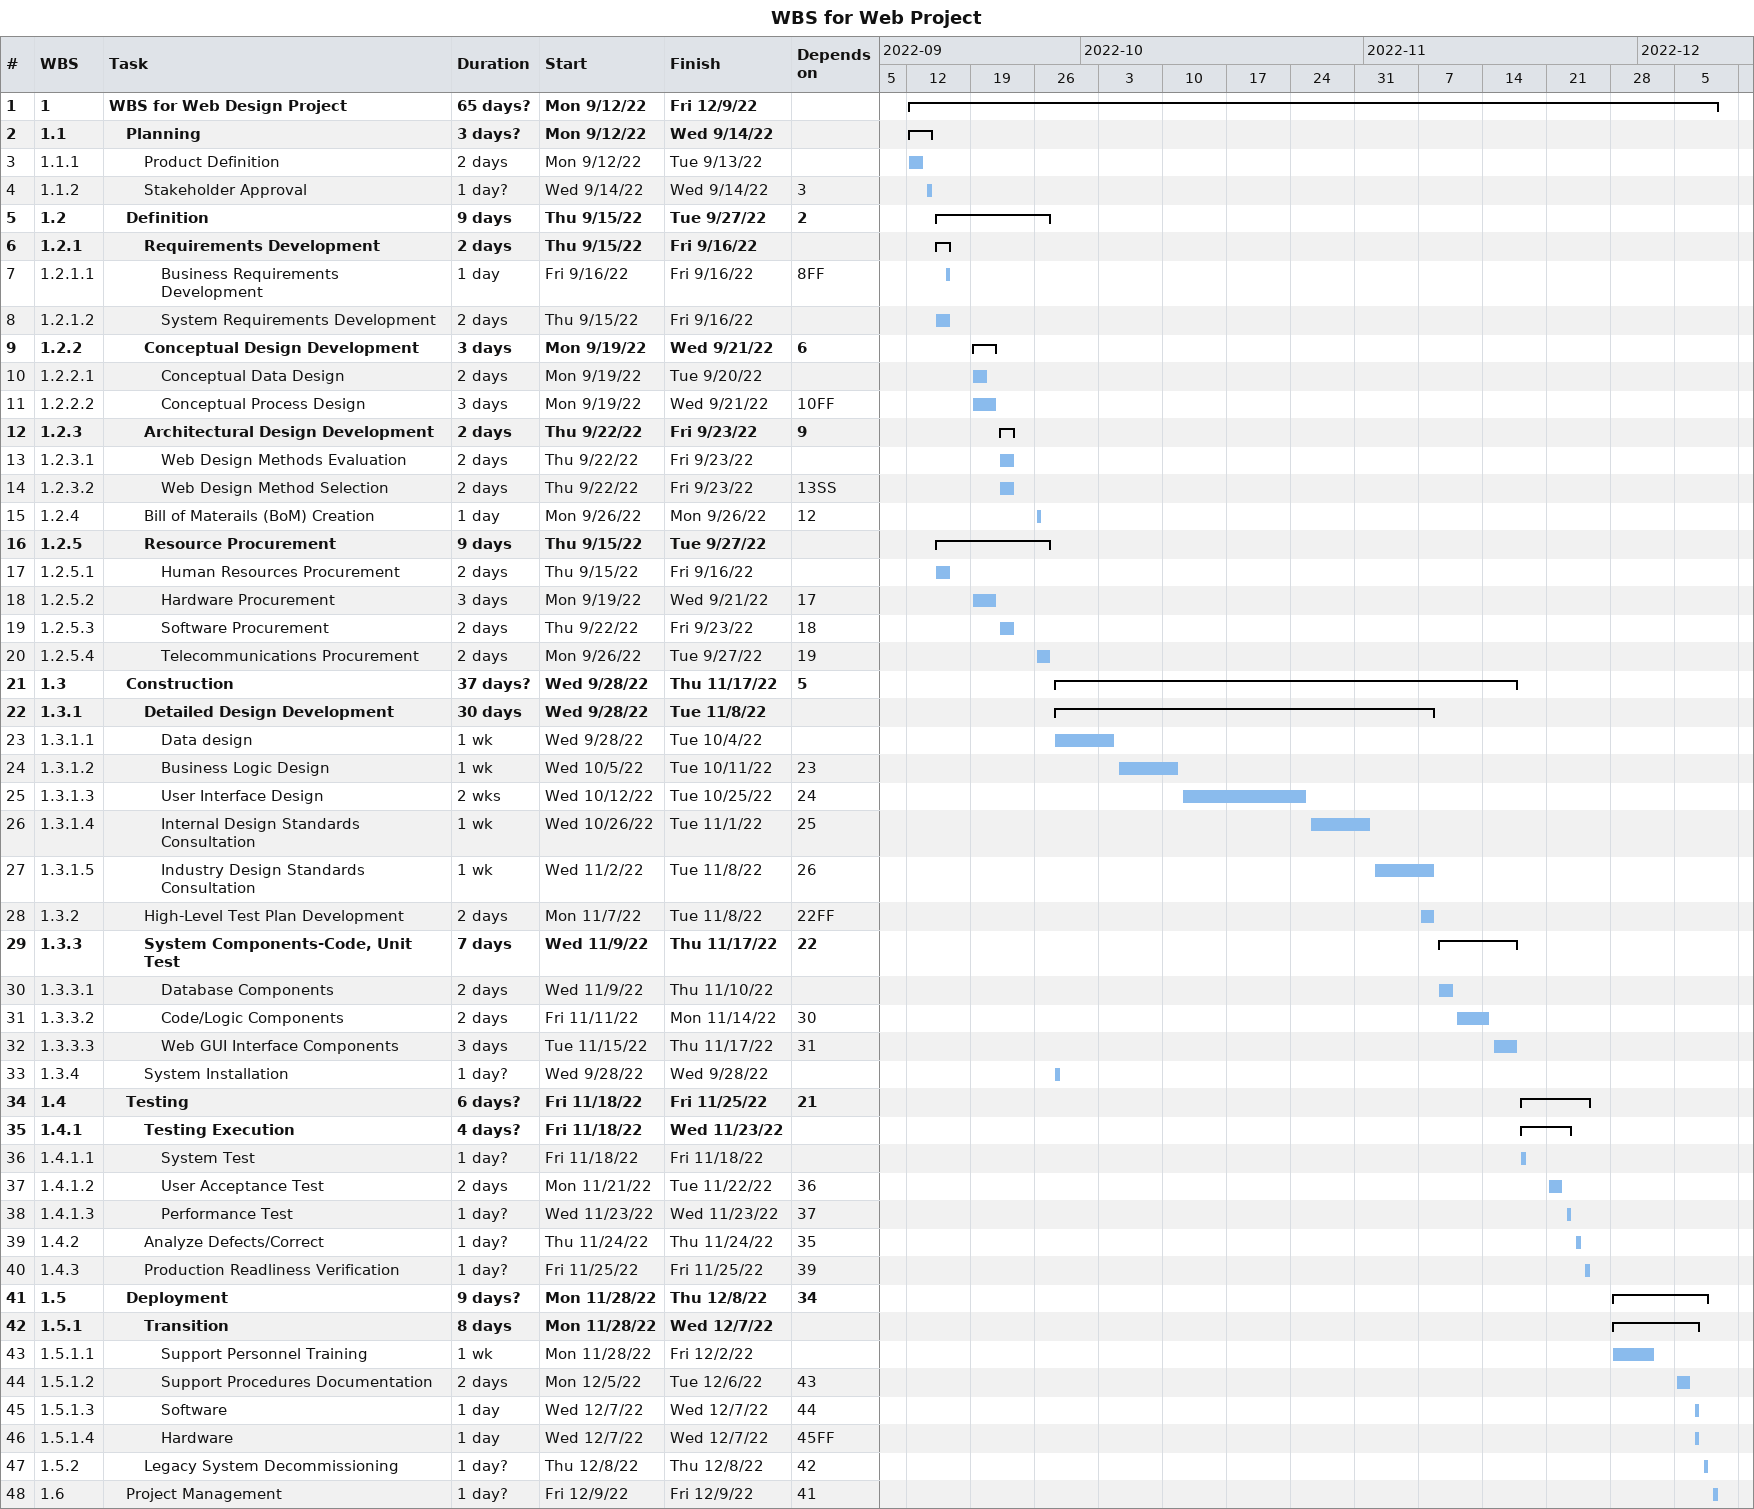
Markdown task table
WBS for Web Project

| ID | WBS | Task | Duration | Start | Finish | Predecessors |
|---|---|---|---|---|---|---|
| 1 | 1 | **WBS for Web Design Project** | 65d? | 2022-09-12 | 2022-12-09 |  |
| 2 | 1.1 | **Planning** | 3d? | 2022-09-12 | 2022-09-14 |  |
| 3 | 1.1.1 | Product Definition | 2d | 2022-09-12 | 2022-09-13 |  |
| 4 | 1.1.2 | Stakeholder Approval | 1d? | 2022-09-14 | 2022-09-14 | 3 |
| 5 | 1.2 | **Definition** | 9d | 2022-09-15 | 2022-09-27 | 2 |
| 6 | 1.2.1 | **Requirements Development** | 2d | 2022-09-15 | 2022-09-16 |  |
| 7 | 1.2.1.1 | Business Requirements Development | 1d | 2022-09-16 | 2022-09-16 | 8FF |
| 8 | 1.2.1.2 | System Requirements Development | 2d | 2022-09-15 | 2022-09-16 |  |
| 9 | 1.2.2 | **Conceptual Design Development** | 3d | 2022-09-19 | 2022-09-21 | 6 |
| 10 | 1.2.2.1 | Conceptual Data Design | 2d | 2022-09-19 | 2022-09-20 |  |
| 11 | 1.2.2.2 | Conceptual Process Design | 3d | 2022-09-19 | 2022-09-21 | 10FF |
| 12 | 1.2.3 | **Architectural Design Development** | 2d | 2022-09-22 | 2022-09-23 | 9 |
| 13 | 1.2.3.1 | Web Design Methods Evaluation | 2d | 2022-09-22 | 2022-09-23 |  |
| 14 | 1.2.3.2 | Web Design Method Selection | 2d | 2022-09-22 | 2022-09-23 | 13SS |
| 15 | 1.2.4 | Bill of Materails (BoM) Creation | 1d | 2022-09-26 | 2022-09-26 | 12 |
| 16 | 1.2.5 | **Resource Procurement** | 9d | 2022-09-15 | 2022-09-27 |  |
| 17 | 1.2.5.1 | Human Resources Procurement | 2d | 2022-09-15 | 2022-09-16 |  |
| 18 | 1.2.5.2 | Hardware Procurement | 3d | 2022-09-19 | 2022-09-21 | 17 |
| 19 | 1.2.5.3 | Software Procurement | 2d | 2022-09-22 | 2022-09-23 | 18 |
| 20 | 1.2.5.4 | Telecommunications Procurement | 2d | 2022-09-26 | 2022-09-27 | 19 |
| 21 | 1.3 | **Construction** | 37d? | 2022-09-28 | 2022-11-17 | 5 |
| 22 | 1.3.1 | **Detailed Design Development** | 30d | 2022-09-28 | 2022-11-08 |  |
| 23 | 1.3.1.1 | Data design | 1w | 2022-09-28 | 2022-10-04 |  |
| 24 | 1.3.1.2 | Business Logic Design | 1w | 2022-10-05 | 2022-10-11 | 23 |
| 25 | 1.3.1.3 | User Interface Design | 2w | 2022-10-12 | 2022-10-25 | 24 |
| 26 | 1.3.1.4 | Internal Design Standards Consultation | 1w | 2022-10-26 | 2022-11-01 | 25 |
| 27 | 1.3.1.5 | Industry Design Standards Consultation | 1w | 2022-11-02 | 2022-11-08 | 26 |
| 28 | 1.3.2 | High-Level Test Plan Development | 2d | 2022-11-07 | 2022-11-08 | 22FF |
| 29 | 1.3.3 | **System Components-Code, Unit Test** | 7d | 2022-11-09 | 2022-11-17 | 22 |
| 30 | 1.3.3.1 | Database Components | 2d | 2022-11-09 | 2022-11-10 |  |
| 31 | 1.3.3.2 | Code/Logic Components | 2d | 2022-11-11 | 2022-11-14 | 30 |
| 32 | 1.3.3.3 | Web GUI Interface Components | 3d | 2022-11-15 | 2022-11-17 | 31 |
| 33 | 1.3.4 | System Installation | 1d? | 2022-09-28 | 2022-09-28 |  |
| 34 | 1.4 | **Testing** | 6d? | 2022-11-18 | 2022-11-25 | 21 |
| 35 | 1.4.1 | **Testing Execution** | 4d? | 2022-11-18 | 2022-11-23 |  |
| 36 | 1.4.1.1 | System Test | 1d? | 2022-11-18 | 2022-11-18 |  |
| 37 | 1.4.1.2 | User Acceptance Test | 2d | 2022-11-21 | 2022-11-22 | 36 |
| 38 | 1.4.1.3 | Performance Test | 1d? | 2022-11-23 | 2022-11-23 | 37 |
| 39 | 1.4.2 | Analyze Defects/Correct | 1d? | 2022-11-24 | 2022-11-24 | 35 |
| 40 | 1.4.3 | Production Readliness Verification | 1d? | 2022-11-25 | 2022-11-25 | 39 |
| 41 | 1.5 | **Deployment** | 9d? | 2022-11-28 | 2022-12-08 | 34 |
| 42 | 1.5.1 | **Transition** | 8d | 2022-11-28 | 2022-12-07 |  |
| 43 | 1.5.1.1 | Support Personnel Training | 1w | 2022-11-28 | 2022-12-02 |  |
| 44 | 1.5.1.2 | Support Procedures Documentation | 2d | 2022-12-05 | 2022-12-06 | 43 |
| 45 | 1.5.1.3 | Software | 1d | 2022-12-07 | 2022-12-07 | 44 |
| 46 | 1.5.1.4 | Hardware | 1d | 2022-12-07 | 2022-12-07 | 45FF |
| 47 | 1.5.2 | Legacy System Decommissioning | 1d? | 2022-12-08 | 2022-12-08 | 42 |
| 48 | 1.6 | Project Management | 1d? | 2022-12-09 | 2022-12-09 | 41 |
